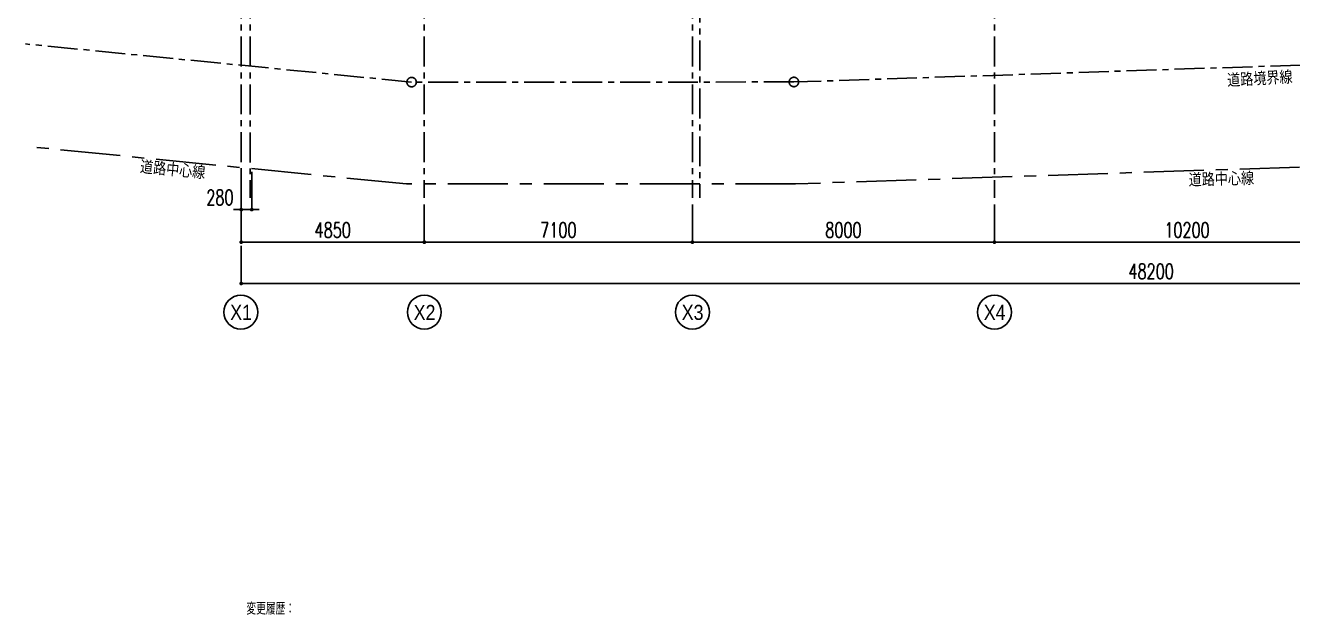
# Model space of a CAD drawing. Extents: x -119186 to 81197, y 1815 to 147180.
# Drawn here: x 13739 to 47304, y 3006 to 18626 of the extents above; entities that cross this region are included whole.
import ezdxf
from ezdxf.enums import TextEntityAlignment as Align

# ---------------------------------------------------------------- set-up
doc = ezdxf.new("R2010")
doc.units = 0
doc.header["$LTSCALE"] = 12.7
doc.header["$MEASUREMENT"] = 0
doc.header["$PDMODE"] = 1
doc.header["$PDSIZE"] = -2
doc.linetypes.add('CENTER', pattern=[2, 1.25, -0.25, 0.25, -0.25])
doc.layers.get('0').update_dxf_attribs({"linetype": 'CONTINUOUS'})
doc.layers.get('DEFPOINTS').update_dxf_attribs({"color": 1, "linetype": 'CONTINUOUS'})
for name, color, linetype in [('A_寸法', 9, 'CONTINUOUS'), ('A_敷地境界線', 1, 'CENTER'), ('A_記述', 3, 'CONTINUOUS'), ('A_通り芯', 8, 'CENTER'), ('A_通り記号', 2, 'CENTER'), ('A_道路中心線', 8, 'CENTER')]:
    doc.layers.add(name, color=color, linetype=linetype)
doc.styles.add('Dim', font='simplex.shx', dxfattribs={"width": 0.7, "bigfont": 'extfont2.shx'})
doc.styles.add('KANSIM', font='SIMPLEX.shx', dxfattribs={"width": 0.7, "bigfont": 'extfont2.shx'})
doc.styles.add('Standard-A', font='romans.shx', dxfattribs={"bigfont": 'extfont2.shx'})
doc.styles.add('スタイル1', font='MS PGothic.ttf')
doc.dimstyles.new('1-200', dxfattribs={"dimscale": 200, "dimtxt": 3, "dimasz": 1, "dimexe": 1, "dimexo": 1, "dimgap": 1, "dimtad": 1, "dimdec": 0, "dimtxsty": 'Dim', "dimblk": 'DOT', "dimcen": 2.5, "dimadec": 0, "dimazin": 0, "dimtfac": 1, "dimtdec": 0, "dimtix": 1, "dimtmove": 2, "dimatfit": 3, "dimldrblk": '引出線', "dimfxl": 1, "dimlwd": -1, "dimlwe": -1, "dimarcsym": 0})

# ---------------------------------------------------------------- blocks, each defined once
blk = doc.blocks.new('_Dot')
at = {"color": 0, "linetype": 'ByBlock', "lineweight": -2}
blk.add_line((-0.5, 0), (-1, 0), dxfattribs=at)
at = {"color": 0, "linetype": 'ByBlock', "const_width": 0.5}
blk.add_lwpolyline([(-0.25, 0, 1), (0.25, 0, 1)], format="xyb", close=True, dxfattribs=at)
blk = doc.blocks.new('*D11')
at = {"layer": 'A_寸法', "color": 0, "transparency": 16777216}
for p, q in [((19456, 13879), (19456, 12879)), ((24306, 13879), (24306, 12879)), ((24206, 12879), (19556, 12879))]:
    blk.add_line(p, q, dxfattribs=at)
at = {"layer": 'DEFPOINTS', "color": 0, "transparency": 16777216}
for p in [(19456, 13879), (24306, 13879), (19456, 12879)]:
    blk.add_point(p, dxfattribs=at)
at = {"layer": 'A_寸法', "color": 0, "transparency": 16777216, "xscale": 100, "yscale": 100, "zscale": 100, "rotation": 180}
blk.add_blockref('_Dot', (19456, 12879), dxfattribs=at)
at = {"layer": 'A_寸法', "color": 0, "transparency": 16777216, "xscale": 100, "yscale": 100, "zscale": 100}
blk.add_blockref('_Dot', (24306, 12879), dxfattribs=at)
at = {"layer": 'A_寸法', "color": 0, "transparency": 16777216, "insert": (21881, 13199), "char_height": 400, "attachment_point": 5, "style": 'Dim'}
blk.add_mtext('4850', dxfattribs=at)
blk = doc.blocks.new('引出線')
at = {"color": 0, "linetype": 'ByBlock'}
for points in [[(0, 0), (-1.96, -0.4)], [(-1, 0), (0, 0)]]:
    blk.add_lwpolyline(points, dxfattribs=at)
blk = doc.blocks.new('*D12')
at = {"layer": 'A_寸法', "color": 0, "transparency": 16777216}
for p, q in [((24306, 13879), (24306, 12879)), ((31406, 13879), (31406, 12879)), ((24406, 12879), (31306, 12879))]:
    blk.add_line(p, q, dxfattribs=at)
at = {"layer": 'DEFPOINTS', "color": 0, "transparency": 16777216}
for p in [(24306, 13879), (31406, 13879), (31406, 12879)]:
    blk.add_point(p, dxfattribs=at)
at = {"layer": 'A_寸法', "color": 0, "transparency": 16777216, "xscale": 100, "yscale": 100, "zscale": 100, "rotation": 180}
blk.add_blockref('_Dot', (24306, 12879), dxfattribs=at)
at = {"layer": 'A_寸法', "color": 0, "transparency": 16777216, "xscale": 100, "yscale": 100, "zscale": 100}
blk.add_blockref('_Dot', (31406, 12879), dxfattribs=at)
at = {"layer": 'A_寸法', "color": 0, "transparency": 16777216, "insert": (27856, 13199), "char_height": 400, "attachment_point": 5, "style": 'Dim'}
blk.add_mtext('7100', dxfattribs=at)
blk = doc.blocks.new('*D13')
at = {"layer": 'A_寸法', "color": 0, "transparency": 16777216}
for p, q in [((31406, 13879), (31406, 12879)), ((39406, 13879), (39406, 12879)), ((39306, 12879), (31506, 12879))]:
    blk.add_line(p, q, dxfattribs=at)
at = {"layer": 'DEFPOINTS', "color": 0, "transparency": 16777216}
for p in [(31406, 13879), (39406, 13879), (31406, 12879)]:
    blk.add_point(p, dxfattribs=at)
at = {"layer": 'A_寸法', "color": 0, "transparency": 16777216, "xscale": 100, "yscale": 100, "zscale": 100, "rotation": 180}
blk.add_blockref('_Dot', (31406, 12879), dxfattribs=at)
at = {"layer": 'A_寸法', "color": 0, "transparency": 16777216, "xscale": 100, "yscale": 100, "zscale": 100}
blk.add_blockref('_Dot', (39406, 12879), dxfattribs=at)
at = {"layer": 'A_寸法', "color": 0, "transparency": 16777216, "insert": (35406, 13199), "char_height": 400, "attachment_point": 5, "style": 'Dim'}
blk.add_mtext('8000', dxfattribs=at)
blk = doc.blocks.new('*D14')
at = {"layer": 'A_寸法', "color": 0, "transparency": 16777216}
for p, q in [((39406, 13879), (39406, 12879)), ((49606, 13879), (49606, 12879)), ((39506, 12879), (49506, 12879))]:
    blk.add_line(p, q, dxfattribs=at)
at = {"layer": 'DEFPOINTS', "color": 0, "transparency": 16777216}
for p in [(39406, 13879), (49606, 13879), (49606, 12879)]:
    blk.add_point(p, dxfattribs=at)
at = {"layer": 'A_寸法', "color": 0, "transparency": 16777216, "xscale": 100, "yscale": 100, "zscale": 100, "rotation": 180}
blk.add_blockref('_Dot', (39406, 12879), dxfattribs=at)
at = {"layer": 'A_寸法', "color": 0, "transparency": 16777216, "xscale": 100, "yscale": 100, "zscale": 100}
blk.add_blockref('_Dot', (49606, 12879), dxfattribs=at)
at = {"layer": 'A_寸法', "color": 0, "transparency": 16777216, "insert": (44506, 13199), "char_height": 400, "attachment_point": 5, "style": 'Dim'}
blk.add_mtext('10200', dxfattribs=at)
blk = doc.blocks.new('*D18')
at = {"layer": 'A_寸法', "color": 0, "transparency": 16777216}
for p, q in [((19456, 14743), (19456, 13743)), ((19736, 14743), (19736, 13743)), ((19356, 13743), (19256, 13743)), ((19736, 13743), (19456, 13743)), ((19836, 13743), (19936, 13743))]:
    blk.add_line(p, q, dxfattribs=at)
at = {"layer": 'DEFPOINTS', "color": 0, "transparency": 16777216}
for p in [(19456, 14743), (19736, 14743), (19456, 13743)]:
    blk.add_point(p, dxfattribs=at)
at = {"layer": 'A_寸法', "color": 0, "transparency": 16777216, "xscale": 100, "yscale": 100, "zscale": 100}
blk.add_blockref('_Dot', (19456, 13743), dxfattribs=at)
at = {"layer": 'A_寸法', "color": 0, "transparency": 16777216, "xscale": 100, "yscale": 100, "zscale": 100, "rotation": 180}
blk.add_blockref('_Dot', (19736, 13743), dxfattribs=at)
at = {"layer": 'A_寸法', "color": 0, "transparency": 16777216, "insert": (18892, 14063), "char_height": 400, "attachment_point": 5, "style": 'Dim'}
blk.add_mtext('280', dxfattribs=at)
blk = doc.blocks.new('*D19')
at = {"layer": 'A_寸法', "color": 0, "transparency": 16777216}
for p, q in [((19456, 12784), (19456, 11784)), ((67656, 12784), (67656, 11784)), ((67556, 11784), (19556, 11784))]:
    blk.add_line(p, q, dxfattribs=at)
at = {"layer": 'DEFPOINTS', "color": 0, "transparency": 16777216}
for p in [(19456, 12784), (67656, 12784), (19456, 11784)]:
    blk.add_point(p, dxfattribs=at)
at = {"layer": 'A_寸法', "color": 0, "transparency": 16777216, "xscale": 100, "yscale": 100, "zscale": 100, "rotation": 180}
blk.add_blockref('_Dot', (19456, 11784), dxfattribs=at)
at = {"layer": 'A_寸法', "color": 0, "transparency": 16777216, "xscale": 100, "yscale": 100, "zscale": 100}
blk.add_blockref('_Dot', (67656, 11784), dxfattribs=at)
at = {"layer": 'A_寸法', "color": 0, "transparency": 16777216, "insert": (43556, 12104), "char_height": 400, "attachment_point": 5, "style": 'Dim'}
blk.add_mtext('48200', dxfattribs=at)

msp = doc.modelspace()

# ---------------------------------------------------------------- linework, layer by layer
at = {"layer": 'A_敷地境界線', "color": 8, "ltscale": 50}
for p, q in [((23969.2, 17121.5), (13739, 18134.2)), ((70355.9, 18332.7), (34094, 17124.7)), ((34094, 17124.7), (23969.2, 17121.5))]:
    msp.add_line(p, q, dxfattribs=at)
for centre in [(23969.2, 17121.5), (34094, 17124.6)]:
    msp.add_circle(centre, 125, dxfattribs=at)
at = {"layer": 'A_通り芯', "color": 8, "ltscale": 50}
for p, q in [((19456.2, 51351), (19456.2, 14056.3)), ((19691.4, 51348.2), (19691.4, 14056.3)), ((24306.2, 51351), (24306.2, 14056.3)), ((31406.2, 51351), (31406.2, 14056.3)), ((39406.2, 51351), (39406.2, 14056.3)), ((31606.2, 37272.9), (31606.2, 14056.3))]:
    msp.add_line(p, q, dxfattribs=at)
at = {"layer": 'A_通り記号', "color": 8, "linetype": 'Continuous'}
for centre in [(19447.4, 11025.7), (24306.2, 11025.6), (31406.2, 11025.6), (39406.2, 11025.6)]:
    msp.add_circle(centre, 450, dxfattribs=at)
at = {"layer": 'A_道路中心線', "color": 8, "ltscale": 100}
for p, q in [((75414, 15799.7), (34139.4, 14424.7)), ((23836.2, 14421.5), (13739, 15421)), ((34139.4, 14424.7), (23836.2, 14421.5))]:
    msp.add_line(p, q, dxfattribs=at)

# ---------------------------------------------------------------- texts
at = {"layer": 'A_記述', "color": 8, "style": 'Standard-A', "width": 0.9}
for s, rotation, p in [('道路境界線', 3.12715, (45570.9, 17162.9)), ('道路中心線', 354.64068, (16780.1, 14878.5)), ('道路中心線', 1.53437, (44550, 14523.7))]:
    msp.add_text(s, height=350, rotation=rotation, dxfattribs=at).set_placement(p, align=Align.MIDDLE_LEFT)
at = {"layer": 'A_通り記号', "color": 8, "linetype": 'Continuous', "style": 'スタイル1', "width": 0.9}
for s, p in [('X1', (19453.2, 11018.7)), ('X2', (24312, 11018.6)), ('X3', (31412, 11018.6)), ('X4', (39412, 11018.6))]:
    msp.add_text(s, height=400, dxfattribs=at).set_placement(p, align=Align.MIDDLE)
at = {"layer": 'DEFPOINTS', "style": 'KANSIM', "width": 0.7}
msp.add_text('変更履歴：', height=320, dxfattribs=at).set_placement((19593.5, 3167.1), align=Align.MIDDLE_LEFT)

# ---------------------------------------------------------------- dimensions: what is measured, and where the dimension line sits
at = {"layer": 'A_寸法', "color": 8}
dim = msp.add_linear_dim(base=(19456.2, 13743.3), p1=(19736.2, 14743.2), p2=(19456.2, 14743.2), angle=180, dimstyle='1-200', override={"dimtxt": 2, "dimasz": 0.5, "dimexe": 0, "dimexo": 0, "dimgap": 0.6}, dxfattribs=at)
dim.commit()
dim.dimension.update_dxf_attribs({"geometry": '*D18', "text_midpoint": (18892.1, 14063.3), "dimtype": 160})
for base, p1, p2, picture, middle in [((19456.2, 12878.8), (24306.2, 13878.7), (19456.2, 13878.7), '*D11', (21881.2, 13198.8)), ((31406.2, 12878.8), (39406.2, 13878.7), (31406.2, 13878.7), '*D13', (35406.2, 13198.8)), ((19456.2, 11783.7), (67656.2, 12783.6), (19456.2, 12783.6), '*D19', (43556.2, 12103.7))]:
    dim = msp.add_linear_dim(base=base, p1=p1, p2=p2, angle=180, dimstyle='1-200', override={"dimtxt": 2, "dimasz": 0.5, "dimexe": 0, "dimexo": 0, "dimgap": 0.6}, dxfattribs=at)
    dim.commit()
    dim.dimension.update_dxf_attribs({"geometry": picture, "text_midpoint": middle})
for base, p1, p2, picture, middle in [((31406.2, 12878.8), (24306.2, 13878.7), (31406.2, 13878.7), '*D12', (27856.2, 13198.8)), ((49606.2, 12878.8), (39406.2, 13878.7), (49606.2, 13878.7), '*D14', (44506.2, 13198.8))]:
    dim = msp.add_linear_dim(base=base, p1=p1, p2=p2, dimstyle='1-200', override={"dimtxt": 2, "dimasz": 0.5, "dimexe": 0, "dimexo": 0, "dimgap": 0.6}, dxfattribs=at)
    dim.commit()
    dim.dimension.update_dxf_attribs({"geometry": picture, "text_midpoint": middle})

doc.saveas('drawing.dxf')
